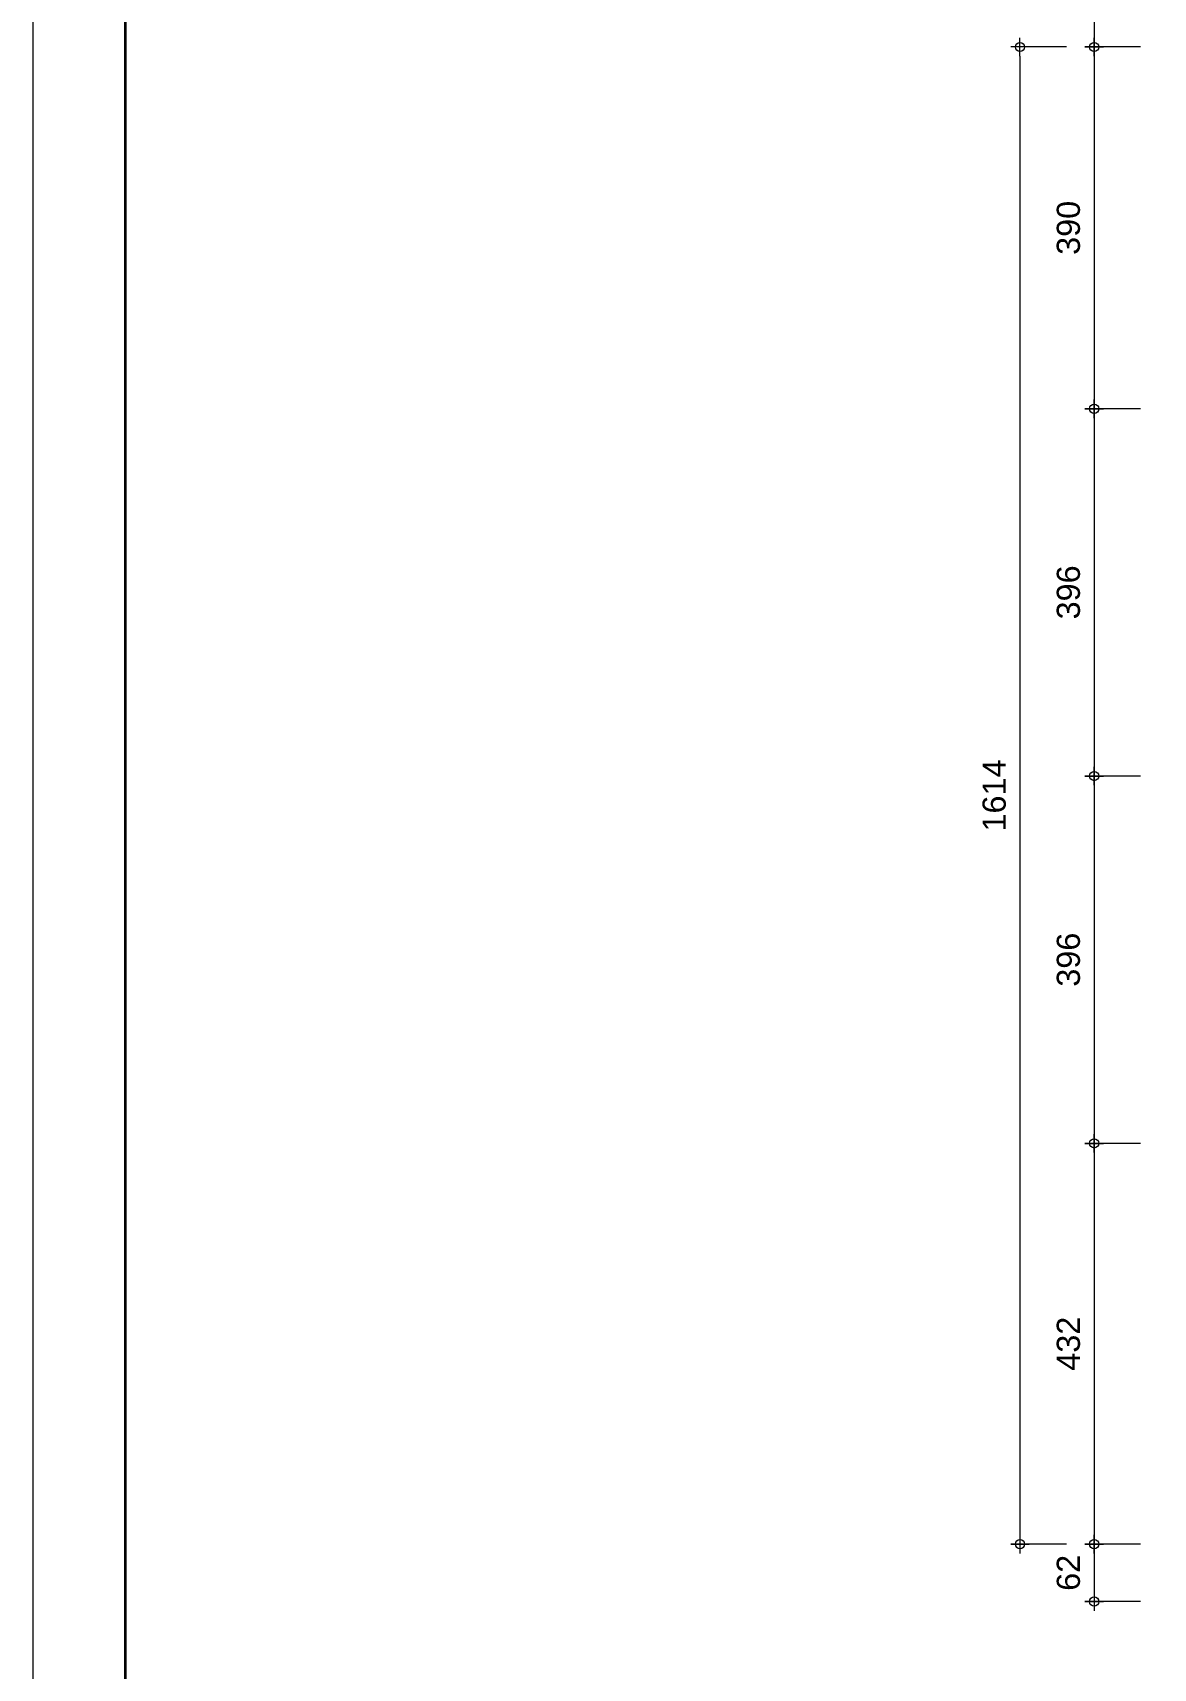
# Model space of a CAD drawing. Header units: millimetres. Extents: x -11 to 1593, y -101 to 195.
# Drawn here: x 1163.21 to 1175.3, y 148.2 to 165.83 of the extents above; entities that cross this region are included whole.
import ezdxf
from ezdxf.enums import TextEntityAlignment as Align

# ---------------------------------------------------------------- set-up
doc = ezdxf.new("R2010")
doc.units = ezdxf.units.MM
for name, color, linetype, lineweight in [('GRS KOP', 1, 'Continuous', 35), ('kop', 7, 'Continuous', 20), ('u', 6, 'Continuous', 20)]:
    doc.layers.add(name, color=color, linetype=linetype, lineweight=lineweight)
doc.styles.add('BARU', font='complex.shx')
doc.styles.get("Standard").update_dxf_attribs({"font": 'ARIALUNI.TTF'})
doc.dimstyles.new('SK100', dxfattribs={"dimtxt": 0.25, "dimasz": 0.1, "dimexe": 0.1, "dimexo": 0, "dimgap": 0.15, "dimtad": 1, "dimdec": 0, "dimlfac": 100, "dimzin": 12, "dimdsep": 46, "dimtxsty": 'Standard', "dimblk": 'BULAT', "dimcen": 0.1, "dimclrd": 256, "dimclre": 256, "dimclrt": 256, "dimadec": 0, "dimazin": 3, "dimtfac": 1, "dimtdec": 0, "dimtofl": 0, "dimtmove": 0, "dimatfit": 3, "dimldrblk": 'BULAT', "dimfxl": 0.18, "dimtolj": 1, "dimtzin": 0, "dimlwd": -1, "dimlwe": -1, "dimarcsym": 0})

# ---------------------------------------------------------------- blocks, each defined once
blk = doc.blocks.new('BULAT')
for p, q in [((-1, 0), (1, 0)), ((0, -1), (0, 1))]:
    blk.add_line(p, q)
blk.add_circle((0, 0), 0.5)
blk = doc.blocks.new('*D1487')
at = {"layer": 'Defpoints', "color": 0, "ltscale": 0.15}
for p in [(1175.158, 153.857), (1174.658, 149.537), (1175.158, 149.537)]:
    blk.add_point(p, dxfattribs=at)
at = {"layer": 'u', "ltscale": 0.15}
for p, q in [((1175.158, 153.857), (1174.558, 153.857)), ((1174.658, 153.757), (1174.658, 149.637)), ((1175.158, 149.537), (1174.558, 149.537))]:
    blk.add_line(p, q, dxfattribs=at)
at = {"layer": 'u', "ltscale": 0.15, "xscale": 0.1, "yscale": 0.1, "zscale": 0.1}
for p, rotation in [((1174.658, 153.857), 90), ((1174.658, 149.537), 270)]:
    blk.add_blockref('BULAT', p, dxfattribs=dict(at, rotation=rotation))
at = {"layer": 'u', "ltscale": 0.15, "insert": (1174.381, 151.697), "char_height": 0.25, "attachment_point": 5, "rotation": 90}
blk.add_mtext('\\A1;432', dxfattribs=at)
blk = doc.blocks.new('*D1488')
at = {"layer": 'Defpoints', "color": 0, "ltscale": 0.15}
for p in [(1175.158, 157.817), (1174.658, 153.857), (1175.158, 153.857)]:
    blk.add_point(p, dxfattribs=at)
at = {"layer": 'u', "ltscale": 0.15}
for p, q in [((1175.158, 157.817), (1174.558, 157.817)), ((1174.658, 157.717), (1174.658, 153.957)), ((1175.158, 153.857), (1174.558, 153.857))]:
    blk.add_line(p, q, dxfattribs=at)
at = {"layer": 'u', "ltscale": 0.15, "xscale": 0.1, "yscale": 0.1, "zscale": 0.1}
for p, rotation in [((1174.658, 157.817), 90), ((1174.658, 153.857), 270)]:
    blk.add_blockref('BULAT', p, dxfattribs=dict(at, rotation=rotation))
at = {"layer": 'u', "ltscale": 0.15, "insert": (1174.381, 155.837), "char_height": 0.25, "attachment_point": 5, "rotation": 90}
blk.add_mtext('\\A1;396', dxfattribs=at)
blk = doc.blocks.new('*D1489')
at = {"layer": 'Defpoints', "color": 0, "ltscale": 0.15}
for p in [(1175.158, 161.777), (1174.658, 157.817), (1175.158, 157.817)]:
    blk.add_point(p, dxfattribs=at)
at = {"layer": 'u', "ltscale": 0.15}
for p, q in [((1175.158, 161.777), (1174.558, 161.777)), ((1174.658, 161.677), (1174.658, 157.917)), ((1175.158, 157.817), (1174.558, 157.817))]:
    blk.add_line(p, q, dxfattribs=at)
at = {"layer": 'u', "ltscale": 0.15, "xscale": 0.1, "yscale": 0.1, "zscale": 0.1}
for p, rotation in [((1174.658, 161.777), 90), ((1174.658, 157.817), 270)]:
    blk.add_blockref('BULAT', p, dxfattribs=dict(at, rotation=rotation))
at = {"layer": 'u', "ltscale": 0.15, "insert": (1174.381, 159.797), "char_height": 0.25, "attachment_point": 5, "rotation": 90}
blk.add_mtext('\\A1;396', dxfattribs=at)
blk = doc.blocks.new('*D1490')
at = {"layer": 'Defpoints', "color": 0, "ltscale": 0.15}
for p in [(1175.158, 165.677), (1174.658, 161.777), (1175.158, 161.777)]:
    blk.add_point(p, dxfattribs=at)
at = {"layer": 'u', "ltscale": 0.15}
for p, q in [((1175.158, 165.677), (1174.558, 165.677)), ((1174.658, 165.577), (1174.658, 161.877)), ((1175.158, 161.777), (1174.558, 161.777))]:
    blk.add_line(p, q, dxfattribs=at)
at = {"layer": 'u', "ltscale": 0.15, "xscale": 0.1, "yscale": 0.1, "zscale": 0.1}
for p, rotation in [((1174.658, 165.677), 90), ((1174.658, 161.777), 270)]:
    blk.add_blockref('BULAT', p, dxfattribs=dict(at, rotation=rotation))
at = {"layer": 'u', "ltscale": 0.15, "insert": (1174.381, 163.727), "char_height": 0.25, "attachment_point": 5, "rotation": 90}
blk.add_mtext('\\A1;390', dxfattribs=at)
blk = doc.blocks.new('*D1491')
at = {"layer": 'Defpoints', "color": 0, "ltscale": 0.15}
for p in [(1175.158, 169.792), (1174.658, 165.677), (1175.158, 165.677)]:
    blk.add_point(p, dxfattribs=at)
at = {"layer": 'u', "ltscale": 0.15}
for p, q in [((1175.158, 169.792), (1174.558, 169.792)), ((1174.658, 169.692), (1174.658, 165.777)), ((1175.158, 165.677), (1174.558, 165.677))]:
    blk.add_line(p, q, dxfattribs=at)
at = {"layer": 'u', "ltscale": 0.15, "xscale": 0.1, "yscale": 0.1, "zscale": 0.1}
for p, rotation in [((1174.658, 169.792), 90), ((1174.658, 165.677), 270)]:
    blk.add_blockref('BULAT', p, dxfattribs=dict(at, rotation=rotation))
at = {"layer": 'u', "ltscale": 0.15, "insert": (1174.381, 167.426), "char_height": 0.25, "attachment_point": 5, "rotation": 90}
blk.add_mtext('\\A1;411.5', dxfattribs=at)
blk = doc.blocks.new('*D1492')
at = {"layer": 'Defpoints', "color": 0, "ltscale": 0.15}
for p in [(1175.158, 149.537), (1174.658, 148.917), (1175.158, 148.917)]:
    blk.add_point(p, dxfattribs=at)
at = {"layer": 'u', "ltscale": 0.15}
for p, q in [((1175.158, 149.537), (1174.558, 149.537)), ((1174.658, 149.437), (1174.658, 149.017)), ((1175.158, 148.917), (1174.558, 148.917))]:
    blk.add_line(p, q, dxfattribs=at)
at = {"layer": 'u', "ltscale": 0.15, "xscale": 0.1, "yscale": 0.1, "zscale": 0.1}
for p, rotation in [((1174.658, 149.537), 90), ((1174.658, 148.917), 270)]:
    blk.add_blockref('BULAT', p, dxfattribs=dict(at, rotation=rotation))
at = {"layer": 'u', "ltscale": 0.15, "insert": (1174.381, 149.227), "char_height": 0.25, "attachment_point": 5, "rotation": 90}
blk.add_mtext('\\A1;62', dxfattribs=at)
blk = doc.blocks.new('*D1493')
at = {"layer": 'Defpoints', "color": 0, "ltscale": 0.15}
for p in [(1174.358, 165.677), (1173.858, 149.537), (1174.358, 149.537)]:
    blk.add_point(p, dxfattribs=at)
at = {"layer": 'u', "ltscale": 0.15}
for p, q in [((1174.358, 165.677), (1173.758, 165.677)), ((1173.858, 165.577), (1173.858, 149.637)), ((1174.358, 149.537), (1173.758, 149.537))]:
    blk.add_line(p, q, dxfattribs=at)
at = {"layer": 'u', "ltscale": 0.15, "xscale": 0.1, "yscale": 0.1, "zscale": 0.1}
for p, rotation in [((1173.858, 165.677), 90), ((1173.858, 149.537), 270)]:
    blk.add_blockref('BULAT', p, dxfattribs=dict(at, rotation=rotation))
at = {"layer": 'u', "ltscale": 0.15, "insert": (1173.581, 157.607), "char_height": 0.25, "attachment_point": 5, "rotation": 90}
blk.add_mtext('\\A1;1614', dxfattribs=at)
blk = doc.blocks.new('kop')
at = {"layer": 'GRS KOP'}
blk.add_lwpolyline([(1, 54), (83, 54), (83, 1), (1, 1)], close=True, dxfattribs=at)
at = {"layer": 'kop', "color": 7}
blk.add_line((0, 55), (0, 0), dxfattribs=at)
at = {"layer": 'kop', "style": 'BARU', "flags": 4}
for p, height in [((73.8, 5.4), 0.35), ((80.303, 5.382), 0.25), ((73.8, 4.9), 0.35), ((80.303, 4.882), 0.25), ((73.8, 4.4), 0.35), ((80.303, 4.382), 0.25)]:
    blk.add_attdef('-', p, '', height=height, dxfattribs=at)
at = {"layer": 'kop', "flags": 4}
for tag, p in [('AR-00', (78.057, 2.648)), ('00', (81.238, 2.647))]:
    blk.add_attdef(tag, text='', height=0.35, dxfattribs=at).set_placement(p, align=Align.MIDDLE)

msp = doc.modelspace()

# ---------------------------------------------------------------- block references
at = {"layer": 'kop'}
msp.add_blockref('kop', (1163.2142, 118), dxfattribs=at)

# ---------------------------------------------------------------- dimensions: what is measured, and where the dimension line sits
at = {"layer": 'u', "ltscale": 0.15}
dim = msp.add_linear_dim(base=(1174.6583, 165.6767), p1=(1175.1583, 169.7917), p2=(1175.1583, 165.6767), angle=270, dimstyle='SK100', override={"dimdec": 1}, dxfattribs=at)
dim.commit()
dim.dimension.update_dxf_attribs({"geometry": '*D1491', "text_midpoint": (1174.6583, 167.4261), "dimtype": 160})
for base, p1, p2, picture, middle in [((1173.8583, 149.5367), (1174.3583, 165.6767), (1174.3583, 149.5367), '*D1493', (1173.8583, 157.6067)), ((1174.6583, 161.7767), (1175.1583, 165.6767), (1175.1583, 161.7767), '*D1490', (1174.6583, 163.7267)), ((1174.6583, 157.8167), (1175.1583, 161.7767), (1175.1583, 157.8167), '*D1489', (1174.6583, 159.7967)), ((1174.6583, 153.8567), (1175.1583, 157.8167), (1175.1583, 153.8567), '*D1488', (1174.6583, 155.8367)), ((1174.6583, 149.5367), (1175.1583, 153.8567), (1175.1583, 149.5367), '*D1487', (1174.6583, 151.6967)), ((1174.6583, 148.9167), (1175.1583, 149.5367), (1175.1583, 148.9167), '*D1492', (1174.6583, 149.2267))]:
    dim = msp.add_linear_dim(base=base, p1=p1, p2=p2, angle=270, dimstyle='SK100', dxfattribs=at)
    dim.commit()
    dim.dimension.update_dxf_attribs({"geometry": picture, "text_midpoint": middle, "dimtype": 160})

doc.saveas('drawing.dxf')
